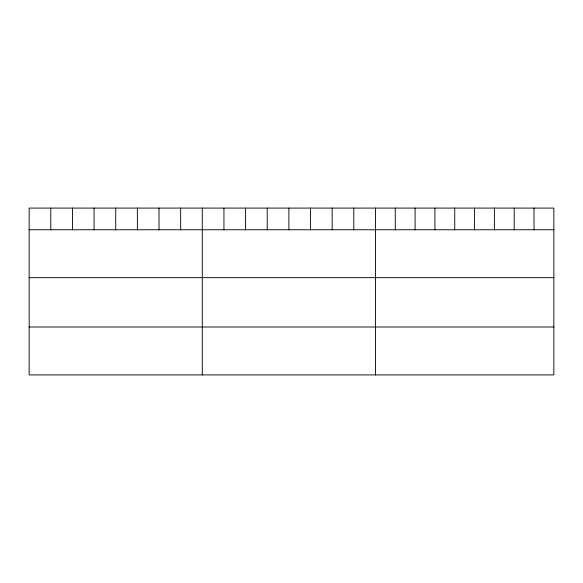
<?xml version="1.0" encoding="UTF-8"?>
<svg xmlns="http://www.w3.org/2000/svg" width="583" height="583" viewBox="0 0 583 583"><rect width="100%" height="100%" fill="white"/><g stroke="black" fill="none" stroke-linecap="round" stroke-linejoin="round"><path stroke-width="0.87" d="M553.85 229.76L553.85 374.913L29.15 374.913L29.15 208.087L553.85 208.087L553.85 229.76L29.15 229.76M29.15 277.661L553.85 277.661M29.15 327.012L553.85 327.012M534.028 208.087L534.028 229.76M514.206 208.087L514.206 229.76M494.384 208.087L494.384 229.76M474.562 208.087L474.562 229.76M454.74 208.087L454.74 229.76M434.918 208.087L434.918 229.76M415.096 208.087L415.096 229.76M395.274 208.087L395.274 229.76M375.452 208.087L375.452 374.913M353.808 208.087L353.808 229.76M332.164 208.087L332.164 229.76M310.52 208.087L310.52 229.76M288.876 208.087L288.876 229.76M267.233 208.087L267.233 229.76M245.589 208.087L245.589 229.76M223.945 208.087L223.945 229.76M202.301 208.087L202.301 374.913M180.657 208.087L180.657 229.76M159.013 208.087L159.013 229.76M137.369 208.087L137.369 229.76M115.726 208.087L115.726 229.76M94.082 208.087L94.082 229.76M72.438 208.087L72.438 229.76M50.794 208.087L50.794 229.76"/></g></svg>
